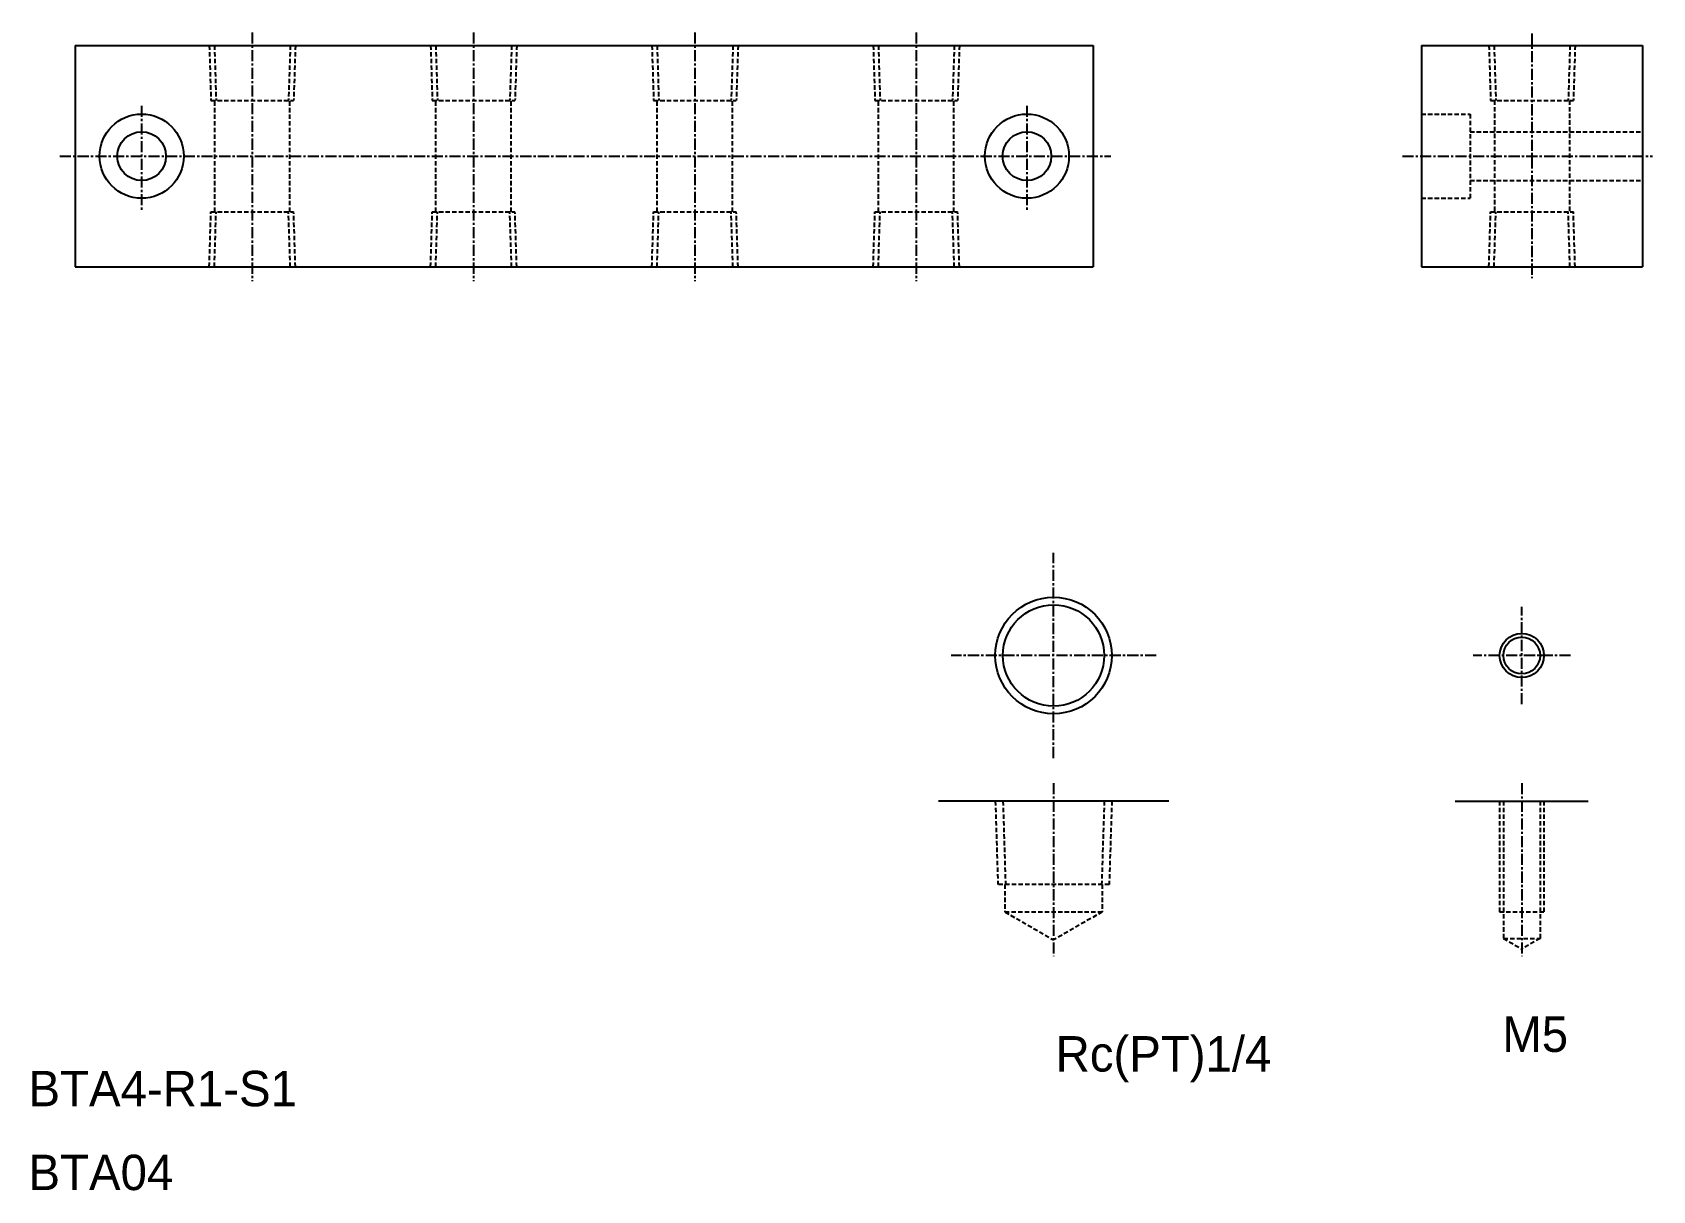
# Model space of a CAD drawing. Extents: x 3098 to 3281, y 14678 to 14809.
import ezdxf
from ezdxf.enums import TextEntityAlignment as Align

# ---------------------------------------------------------------- set-up
doc = ezdxf.new("R2010")
doc.units = 0
doc.linetypes.add('CENTER', pattern=[2, 1.25, -0.25, 0.25, -0.25])
doc.linetypes.add('DASHED', pattern=[0.75, 0.5, -0.25])
doc.layers.get('0').update_dxf_attribs({"linetype": 'CONTINUOUS'})
doc.layers.add('CENTER', color=1, linetype='CENTER')

msp = doc.modelspace()

# ---------------------------------------------------------------- linework, layer by layer
at = {"color": 7, "linetype": 'CONTINUOUS'}
for p, q in [((3102.91, 14807.68), (3217.91, 14807.68)), ((3102.91, 14807.68), (3102.91, 14782.68)), ((3217.91, 14807.68), (3217.91, 14782.68)), ((3254.96, 14807.68), (3279.96, 14807.68)), ((3254.96, 14807.68), (3254.96, 14782.68)), ((3279.96, 14807.68), (3279.96, 14782.68)), ((3217.91, 14801.43), (3217.91, 14801.43)), ((3217.91, 14795.18), (3217.91, 14795.18)), ((3102.91, 14782.68), (3217.91, 14782.68)), ((3254.96, 14782.68), (3279.96, 14782.68)), ((3226.42, 14722.34), (3200.42, 14722.34)), ((3258.8, 14722.34), (3273.8, 14722.34))]:
    msp.add_line(p, q, dxfattribs=at)
at = {"color": 3, "linetype": 'DASHED'}
for p, q in [((3118.05, 14807.68), (3118.24, 14801.48)), ((3118.63, 14807.68), (3118.82, 14801.48)), ((3127.2, 14807.68), (3127, 14801.48)), ((3127.78, 14807.68), (3127.58, 14801.48)), ((3143.05, 14807.68), (3143.24, 14801.48)), ((3143.63, 14807.68), (3143.82, 14801.48)), ((3152.2, 14807.68), (3152, 14801.48)), ((3152.78, 14807.68), (3152.58, 14801.48)), ((3168.05, 14807.68), (3168.24, 14801.48)), ((3168.63, 14807.68), (3168.82, 14801.48)), ((3177.2, 14807.68), (3177, 14801.48)), ((3177.78, 14807.68), (3177.58, 14801.48)), ((3193.05, 14807.68), (3193.24, 14801.48)), ((3193.63, 14807.68), (3193.82, 14801.48)), ((3202.2, 14807.68), (3202, 14801.48)), ((3202.78, 14807.68), (3202.58, 14801.48)), ((3262.6, 14807.68), (3262.79, 14801.48)), ((3263.18, 14807.68), (3263.38, 14801.48)), ((3271.75, 14807.68), (3271.55, 14801.48)), ((3272.33, 14807.68), (3272.13, 14801.48)), ((3118.24, 14801.48), (3127.58, 14801.48)), ((3118.66, 14788.88), (3118.66, 14801.48)), ((3127.16, 14788.88), (3127.16, 14801.48)), ((3143.24, 14801.48), (3152.58, 14801.48)), ((3143.66, 14788.88), (3143.66, 14801.48)), ((3152.16, 14788.88), (3152.16, 14801.48)), ((3168.24, 14801.48), (3177.58, 14801.48)), ((3168.66, 14788.88), (3168.66, 14801.48)), ((3177.16, 14788.88), (3177.16, 14801.48)), ((3193.24, 14801.48), (3202.58, 14801.48)), ((3193.66, 14788.88), (3193.66, 14801.48)), ((3202.16, 14788.88), (3202.16, 14801.48)), ((3262.79, 14801.48), (3272.13, 14801.48)), ((3263.21, 14801.48), (3263.21, 14788.88)), ((3271.71, 14801.48), (3271.71, 14788.88)), ((3254.96, 14799.93), (3260.46, 14799.93)), ((3260.46, 14799.93), (3260.46, 14790.43)), ((3260.46, 14797.93), (3279.96, 14797.93)), ((3260.46, 14792.43), (3279.96, 14792.43)), ((3254.96, 14790.43), (3260.46, 14790.43)), ((3118.05, 14782.68), (3118.24, 14788.88)), ((3118.24, 14788.88), (3127.58, 14788.88)), ((3118.63, 14782.68), (3118.82, 14788.88)), ((3127.2, 14782.68), (3127, 14788.88)), ((3127.78, 14782.68), (3127.58, 14788.88)), ((3143.05, 14782.68), (3143.24, 14788.88)), ((3143.24, 14788.88), (3152.58, 14788.88)), ((3143.63, 14782.68), (3143.82, 14788.88)), ((3152.2, 14782.68), (3152, 14788.88)), ((3152.78, 14782.68), (3152.58, 14788.88)), ((3168.05, 14782.68), (3168.24, 14788.88)), ((3168.24, 14788.88), (3177.58, 14788.88)), ((3168.63, 14782.68), (3168.82, 14788.88)), ((3177.2, 14782.68), (3177, 14788.88)), ((3177.78, 14782.68), (3177.58, 14788.88)), ((3193.05, 14782.68), (3193.24, 14788.88)), ((3193.24, 14788.88), (3202.58, 14788.88)), ((3193.63, 14782.68), (3193.82, 14788.88)), ((3202.2, 14782.68), (3202, 14788.88)), ((3202.78, 14782.68), (3202.58, 14788.88)), ((3262.6, 14782.68), (3262.79, 14788.88)), ((3262.79, 14788.88), (3272.13, 14788.88)), ((3263.18, 14782.68), (3263.38, 14788.88)), ((3271.75, 14782.68), (3271.55, 14788.88)), ((3272.33, 14782.68), (3272.13, 14788.88)), ((3206.84, 14722.34), (3207.13, 14712.94)), ((3207.7, 14722.34), (3207.99, 14712.94)), ((3219.14, 14722.34), (3218.85, 14712.94)), ((3220, 14722.34), (3219.7, 14712.94)), ((3263.8, 14722.34), (3263.8, 14709.84)), ((3264.24, 14722.34), (3264.24, 14706.84)), ((3268.37, 14722.34), (3268.37, 14706.84)), ((3268.8, 14722.34), (3268.8, 14709.84)), ((3219.7, 14712.94), (3207.13, 14712.94)), ((3207.92, 14712.94), (3207.92, 14709.84)), ((3218.92, 14712.94), (3218.92, 14709.84)), ((3207.92, 14709.84), (3218.92, 14709.84)), ((3207.92, 14709.84), (3213.42, 14706.67)), ((3218.92, 14709.84), (3213.42, 14706.67)), ((3263.8, 14709.84), (3268.8, 14709.84)), ((3264.24, 14706.84), (3268.37, 14706.84)), ((3264.24, 14706.84), (3266.3, 14705.65)), ((3268.37, 14706.84), (3266.3, 14705.65))]:
    msp.add_line(p, q, dxfattribs=at)
at = {"color": 7, "linetype": 'CONTINUOUS'}
for centre, radius in [((3110.41, 14795.18), 4.75), ((3210.41, 14795.18), 4.75), ((3110.41, 14795.18), 2.75), ((3210.41, 14795.18), 2.75), ((3213.42, 14738.79), 5.72), ((3266.3, 14738.79), 2.07)]:
    msp.add_circle(centre, radius, dxfattribs=at)
at = {"color": 3, "linetype": 'CONTINUOUS'}
for centre, radius in [((3213.42, 14738.79), 6.58), ((3266.3, 14738.79), 2.5)]:
    msp.add_circle(centre, radius, dxfattribs=at)
at = {"layer": 'CENTER', "color": 1, "linetype": 'CENTER'}
for p, q in [((3122.91, 14809.16), (3122.91, 14781.05)), ((3147.91, 14809.16), (3147.91, 14781.05)), ((3172.91, 14809.16), (3172.91, 14781.05)), ((3197.91, 14809.16), (3197.91, 14781.05)), ((3267.46, 14809.04), (3267.46, 14781.41)), ((3110.41, 14800.88), (3110.41, 14788.95)), ((3210.41, 14800.88), (3210.41, 14788.95)), ((3101.18, 14795.18), (3219.89, 14795.18)), ((3252.82, 14795.18), (3281.08, 14795.18)), ((3213.42, 14727.21), (3213.42, 14750.37)), ((3266.3, 14733.29), (3266.3, 14744.29)), ((3225, 14738.79), (3201.84, 14738.79)), ((3271.8, 14738.79), (3260.8, 14738.79)), ((3213.42, 14724.38), (3213.42, 14704.84)), ((3266.3, 14724.38), (3266.3, 14704.84))]:
    msp.add_line(p, q, dxfattribs=at)

# ---------------------------------------------------------------- texts
at = {"color": 7, "linetype": 'CONTINUOUS'}
for s, p in [('M5', (3271.54, 14696.02)), ('Rc(PT)1/4', (3238.02, 14693.8))]:
    msp.add_text(s, height=4, dxfattribs=at).set_placement(p, align=Align.MIDDLE_RIGHT)
for s, p in [('BTA4-R1-S1', (3097.63, 14687.88)), ('BTA04', (3097.63, 14678.41))]:
    msp.add_text(s, height=4, dxfattribs=at).set_placement(p)

doc.saveas('drawing.dxf')
